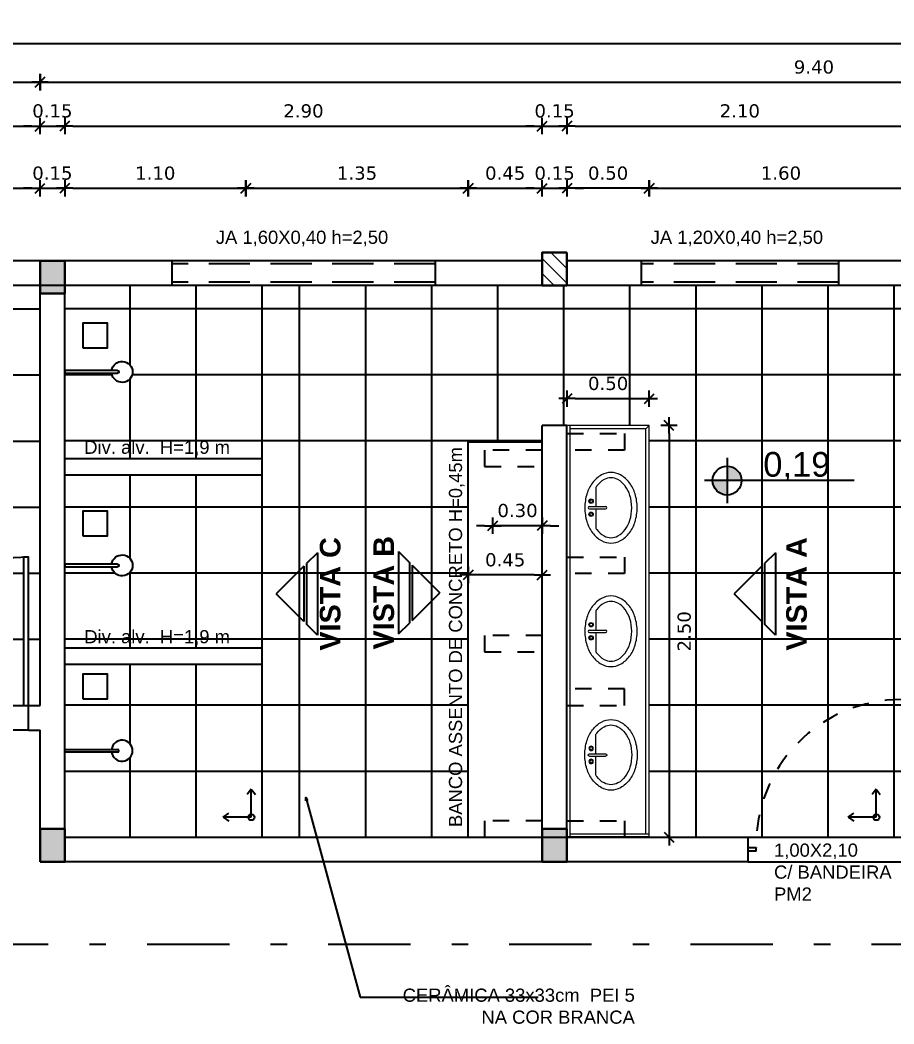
# Model space of a CAD drawing. Header units: inches. Extents: x -64 to 509, y -100 to 268.
# Drawn here: x 2.02 to 7.33, y 1.82 to 7.91 of the extents above; entities that cross this region are included whole.
import ezdxf
from ezdxf.enums import TextEntityAlignment as Align

# ---------------------------------------------------------------- set-up
doc = ezdxf.new("R2010")
doc.units = ezdxf.units.IN
doc.header["$MEASUREMENT"] = 0
doc.header["$PDMODE"] = 35
for name, pattern in [('DASHDOT', [1, 0.5, -0.25, 0, -0.25]), ('DASHDOTX2', [2, 1, -0.5, 0, -0.5]), ('HIDDEN', [0.375, 0.25, -0.125]), ('HIDDEN2', [0.1875, 0.125, -0.0625])]:
    doc.linetypes.add(name, pattern=pattern)
for name, color, linetype in [('ARQ-CTA-1_050', 1, 'Continuous'), ('ARQ_ALVENARIA', 1, 'Continuous'), ('ARQ_PISO', 7, 'Continuous'), ('ARQ_REBOCO', 4, 'Continuous'), ('BL-SAN-01', 1, 'Continuous'), ('COTA', 1, 'Continuous'), ('ESQUADRIA', 2, 'Continuous'), ('HACHURA', 1, 'Continuous'), ('INDICACAO', 2, 'Continuous'), ('Nivel', 2, 'Continuous'), ('PROJ COBERTA', 8, 'DASHDOTX2'), ('PROJEÇÃO', 8, 'HIDDEN'), ('TXAMB', 2, 'Continuous')]:
    doc.layers.add(name, color=color, linetype=linetype)
for name, color, linetype, lineweight in [('BANHEIRO', 1, 'Continuous', 20), ('FO-Hachuras dos pilares', 9, 'Continuous', 5), ('FO-Pilares', 4, 'Continuous', 30), ('HAT', 8, 'Continuous', 15)]:
    doc.layers.add(name, color=color, linetype=linetype, lineweight=lineweight)
doc.styles.add('ARIAL', font='arial.ttf')
doc.styles.add('FNDE Texto Cota 0050', font='verdana.ttf', dxfattribs={"height": 0.08})
doc.styles.add('ROMANS', font='arial.ttf')
doc.styles.add('SWISS', font='arialbd.ttf')
doc.dimstyles.new('COTA 50', dxfattribs={"dimtxt": 0.08, "dimasz": 0.02, "dimexe": 0.1, "dimexo": 0.2, "dimgap": 0.025, "dimtad": 1, "dimrnd": 0.01, "dimzin": 4, "dimdsep": 46, "dimtxsty": 'ROMANS', "dimblk": 'ARCHTICK', "dimcen": 0.2, "dimclrd": 1, "dimclrt": 1, "dimadec": 0, "dimazin": 0, "dimtfac": 1.777778, "dimtix": 1, "dimtmove": 2, "dimatfit": 3, "dimldrblk": 'ARCHTICK', "dimfxl": 0.25, "dimfxlon": 1, "dimtolj": 1, "dimtzin": 0, "dimarcsym": 0})
doc.dimstyles.new('FNDE 1-0050', dxfattribs={"dimscale": 5, "dimtxt": 0.08, "dimasz": 0.01, "dimexe": 0.15, "dimexo": 0.15, "dimgap": 0.01, "dimtad": 1, "dimzin": 1, "dimdsep": 46, "dimtxsty": 'FNDE Texto Cota 0050', "dimblk": 'tic', "dimcen": 0.015, "dimdle": 0.15, "dimse1": 1, "dimse2": 1, "dimclrd": 251, "dimclre": 251, "dimclrt": 256, "dimaunit": 1, "dimadec": 3, "dimazin": 0, "dimtfac": 1, "dimtix": 1, "dimtmove": 2, "dimatfit": 3, "dimldrblk": 'tic', "dimfxl": 0.15, "dimtvp": 1, "dimtolj": 1, "dimtzin": 0, "dimarcsym": 0})

# ---------------------------------------------------------------- blocks, each defined once
blk = doc.blocks.new('Chuveiro')
for p, q in [((-0.3926, 0.01), (0, 0.01)), ((0, 0.01), (0, -0.01)), ((0, -0.01), (-0.3926, -0.01))]:
    blk.add_line(p, q)
for centre, radius, start, end in [((-0.4259, 0), 0.078, 7.36606, 352.63394), ((-0.3926, 0), 0.01, 90, 270)]:
    blk.add_arc(centre, radius, start, end)
blk = doc.blocks.new('Ind-fac')
at = {"color": 2}
for p, q in [((-0.601, -0.897), (-0.001, -0.297)), ((0.599, -0.897), (-0.001, -0.297)), ((-0.893, -1.19), (-0.657, -0.954)), ((-0.657, -0.954), (0.656, -0.954)), ((-0.601, -0.897), (0.599, -0.897)), ((0.892, -1.19), (0.656, -0.954)), ((-0.893, -1.19), (0.892, -1.19))]:
    blk.add_line(p, q, dxfattribs=at)
at = {"color": 3, "style": 'SWISS', "flags": 4}
blk.add_attdef('N', text='', height=0.25, dxfattribs=at).set_placement((0.002, -0.635), align=Align.MIDDLE_CENTER)
blk = doc.blocks.new('tic')
at = {"color": 251}
for p, q in [((-1, 0), (1, 0)), ((0, -1), (0, 1))]:
    blk.add_line(p, q, dxfattribs=at)
blk.add_line((-0.6, -0.6), (0.6, 0.6))
blk = doc.blocks.new('*D190')
at = {"layer": 'ARQ-CTA-1_050', "color": 251, "lineweight": -2, "transparency": 16777216}
blk.add_line((0.645, 6.8897), (2.095, 6.8897), dxfattribs=at)
at = {"layer": 'DEFPOINTS', "color": 0, "transparency": 16777216}
for p in [(2.145, 6.8897), (0.595, 6.2728), (2.145, 6.2728)]:
    blk.add_point(p, dxfattribs=at)
at = {"layer": 'ARQ-CTA-1_050', "color": 251, "lineweight": -2, "transparency": 16777216, "xscale": 0.05, "yscale": 0.05, "zscale": 0.05, "rotation": 180}
blk.add_blockref('tic', (0.595, 6.8897), dxfattribs=at)
at = {"layer": 'ARQ-CTA-1_050', "color": 251, "lineweight": -2, "transparency": 16777216, "xscale": 0.05, "yscale": 0.05, "zscale": 0.05}
blk.add_blockref('tic', (2.145, 6.8897), dxfattribs=at)
at = {"layer": 'ARQ-CTA-1_050', "transparency": 16777216, "insert": (1.37, 6.9807), "char_height": 0.08, "attachment_point": 5, "style": 'FNDE Texto Cota 0050'}
blk.add_mtext('\\A1;1.55', dxfattribs=at)
blk = doc.blocks.new('*D191')
at = {"layer": 'ARQ-CTA-1_050', "color": 251, "lineweight": -2, "transparency": 16777216}
for p, q in [((2.095, 6.8897), (2.045, 6.8897)), ((2.145, 6.8897), (2.295, 6.8897)), ((2.345, 6.8897), (2.395, 6.8897))]:
    blk.add_line(p, q, dxfattribs=at)
at = {"layer": 'DEFPOINTS', "color": 0, "transparency": 16777216}
for p in [(2.295, 6.8897), (2.145, 6.2728), (2.295, 6.2728)]:
    blk.add_point(p, dxfattribs=at)
at = {"layer": 'ARQ-CTA-1_050', "color": 251, "lineweight": -2, "transparency": 16777216, "xscale": 0.05, "yscale": 0.05, "zscale": 0.05}
blk.add_blockref('tic', (2.145, 6.8897), dxfattribs=at)
at = {"layer": 'ARQ-CTA-1_050', "color": 251, "lineweight": -2, "transparency": 16777216, "xscale": 0.05, "yscale": 0.05, "zscale": 0.05, "rotation": 180}
blk.add_blockref('tic', (2.295, 6.8897), dxfattribs=at)
at = {"layer": 'ARQ-CTA-1_050', "transparency": 16777216, "insert": (2.22, 6.9814), "char_height": 0.08, "attachment_point": 5, "style": 'FNDE Texto Cota 0050'}
blk.add_mtext('\\A1;0.15', dxfattribs=at)
blk = doc.blocks.new('CUBAB2')
for p, q in [((0.0666, 0.1231), (0.0666, 0.0077)), ((0.0281, 0.0077), (0.1266, 0.0077)), ((0.0281, -0.007), (0.1266, -0.007)), ((0.0666, -0.007), (0.0666, -0.1231))]:
    blk.add_line(p, q)
for centre, radius in [((0.0383, 0.04), 0.0134), ((0.0383, 0.04), 0.00926), ((0.0383, -0.0393), 0.0134), ((0.0383, -0.0393), 0.00926)]:
    blk.add_circle(centre, radius)
for centre, radius, start, end in [((0.1846, 0.0494), 0.1718, 119.19238, 143.44753), ((0.159, 0.0951), 0.1194, 90, 119.19238), ((0.159, 0.0951), 0.1194, 60.80762, 90), ((0.1335, 0.0494), 0.1718, 36.55247, 60.80762), ((0.2248, 0.0195), 0.2219, 143.44753, 162.92883), ((0.2248, 0.0195), 0.1891, 143.44753, 146.77962), ((0.1846, 0.0494), 0.139, 119.19238, 143.44753), ((0.159, 0.0951), 0.0866, 90, 119.19238), ((0.159, 0.0951), 0.0866, 60.80762, 90), ((0.1335, 0.0494), 0.139, 36.55247, 60.80762), ((0.0932, 0.0195), 0.1891, 17.07117, 36.55247), ((0.0932, 0.0195), 0.2219, 17.07117, 36.55247), ((0.2883, 0), 0.2883, 162.92883, 180), ((0.0297, 0), 0.2555, 360, 17.07117), ((0.0297, 0), 0.2883, 360, 17.07117), ((0.2883, 0), 0.2883, 180, 197.07117), ((0.0281, 0.0003), 0.00737, 90, 270), ((0.1266, 0.0003), 0.00737, 270, 90), ((0.0297, 0), 0.2883, 342.92883, 360), ((0.0297, 0), 0.2555, 342.92883, 0), ((0.2248, -0.0195), 0.2219, 197.07117, 216.55247), ((0.0932, -0.0195), 0.1891, 323.44753, 342.92883), ((0.0932, -0.0195), 0.2219, 323.44753, 342.92883), ((0.1846, -0.0494), 0.1718, 216.55247, 240.80762), ((0.2248, -0.0195), 0.1891, 213.22038, 216.55247), ((0.1846, -0.0494), 0.139, 216.55247, 240.80762), ((0.159, -0.0951), 0.0866, 240.80762, 270), ((0.159, -0.0951), 0.0866, 270, 299.19238), ((0.1335, -0.0494), 0.139, 299.19238, 323.44753), ((0.1335, -0.0494), 0.1718, 299.19238, 323.44753), ((0.159, -0.0951), 0.1194, 240.80762, 270), ((0.159, -0.0951), 0.1194, 270, 299.19238)]:
    blk.add_arc(centre, radius, start, end)
blk = doc.blocks.new('COTA')
at = {"layer": 'HAT'}
h = blk.add_hatch(color=256, dxfattribs=at)
h.paths.add_polyline_path([(0.2256, 0, 0.414214), (0.1378, 0.0878), (0.1378, 0)])
h.paths.add_polyline_path([(0.1378, 0), (0.05, 0, 0.414214), (0.1378, -0.0878)])
at = {"layer": 'Nivel'}
for p, q in [((0.1378, 0.1378), (0.1378, -0.1378)), ((0.9105, 0), (0, 0))]:
    blk.add_line(p, q, dxfattribs=at)
blk.add_circle((0.1378, 0), 0.0878, dxfattribs=at)
blk = doc.blocks.new('*D408')
at = {"layer": 'ARQ-CTA-1_050', "color": 251, "lineweight": -2, "transparency": 16777216}
blk.add_line((2.345, 6.8897), (3.345, 6.8897), dxfattribs=at)
at = {"layer": 'DEFPOINTS', "color": 0, "transparency": 16777216}
for p in [(3.395, 6.8897), (2.295, 6.2728), (3.395, 6.1228)]:
    blk.add_point(p, dxfattribs=at)
at = {"layer": 'ARQ-CTA-1_050', "color": 251, "lineweight": -2, "transparency": 16777216, "xscale": 0.05, "yscale": 0.05, "zscale": 0.05, "rotation": 180}
blk.add_blockref('tic', (2.295, 6.8897), dxfattribs=at)
at = {"layer": 'ARQ-CTA-1_050', "color": 251, "lineweight": -2, "transparency": 16777216, "xscale": 0.05, "yscale": 0.05, "zscale": 0.05}
blk.add_blockref('tic', (3.395, 6.8897), dxfattribs=at)
at = {"layer": 'ARQ-CTA-1_050', "transparency": 16777216, "insert": (2.845, 6.9814), "char_height": 0.08, "attachment_point": 5, "style": 'FNDE Texto Cota 0050'}
blk.add_mtext('\\A1;1.10', dxfattribs=at)
blk = doc.blocks.new('*D409')
at = {"layer": 'ARQ-CTA-1_050', "color": 251, "lineweight": -2, "transparency": 16777216}
blk.add_line((3.445, 6.8897), (4.695, 6.8897), dxfattribs=at)
at = {"layer": 'DEFPOINTS', "color": 0, "transparency": 16777216}
for p in [(4.745, 6.8897), (3.395, 6.1228), (4.745, 5.1728)]:
    blk.add_point(p, dxfattribs=at)
at = {"layer": 'ARQ-CTA-1_050', "color": 251, "lineweight": -2, "transparency": 16777216, "xscale": 0.05, "yscale": 0.05, "zscale": 0.05, "rotation": 180}
blk.add_blockref('tic', (3.395, 6.8897), dxfattribs=at)
at = {"layer": 'ARQ-CTA-1_050', "color": 251, "lineweight": -2, "transparency": 16777216, "xscale": 0.05, "yscale": 0.05, "zscale": 0.05}
blk.add_blockref('tic', (4.745, 6.8897), dxfattribs=at)
at = {"layer": 'ARQ-CTA-1_050', "transparency": 16777216, "insert": (4.07, 6.9814), "char_height": 0.08, "attachment_point": 5, "style": 'FNDE Texto Cota 0050'}
blk.add_mtext('\\A1;1.35', dxfattribs=at)
blk = doc.blocks.new('*D410')
at = {"layer": 'ARQ-CTA-1_050', "color": 251, "lineweight": -2, "transparency": 16777216}
for p, q in [((5.145, 6.8897), (5.095, 6.8897)), ((5.195, 6.8897), (5.345, 6.8897)), ((5.395, 6.8897), (5.445, 6.8897))]:
    blk.add_line(p, q, dxfattribs=at)
at = {"layer": 'DEFPOINTS', "color": 0, "transparency": 16777216}
for p in [(5.345, 6.8897), (5.195, 5.2728), (5.345, 5.2728)]:
    blk.add_point(p, dxfattribs=at)
at = {"layer": 'ARQ-CTA-1_050', "color": 251, "lineweight": -2, "transparency": 16777216, "xscale": 0.05, "yscale": 0.05, "zscale": 0.05}
blk.add_blockref('tic', (5.195, 6.8897), dxfattribs=at)
at = {"layer": 'ARQ-CTA-1_050', "color": 251, "lineweight": -2, "transparency": 16777216, "xscale": 0.05, "yscale": 0.05, "zscale": 0.05, "rotation": 180}
blk.add_blockref('tic', (5.345, 6.8897), dxfattribs=at)
at = {"layer": 'ARQ-CTA-1_050', "transparency": 16777216, "insert": (5.27, 6.9814), "char_height": 0.08, "attachment_point": 5, "style": 'FNDE Texto Cota 0050'}
blk.add_mtext('\\A1;0.15', dxfattribs=at)
blk = doc.blocks.new('*D411')
at = {"layer": 'ARQ-CTA-1_050', "color": 251, "lineweight": -2, "transparency": 16777216}
blk.add_line((5.8948, 6.8897), (7.395, 6.8897), dxfattribs=at)
at = {"layer": 'DEFPOINTS', "color": 0, "transparency": 16777216}
for p in [(7.445, 6.8897), (5.8448, 5.2728), (7.445, 5.0728)]:
    blk.add_point(p, dxfattribs=at)
at = {"layer": 'ARQ-CTA-1_050', "color": 251, "lineweight": -2, "transparency": 16777216, "xscale": 0.05, "yscale": 0.05, "zscale": 0.05, "rotation": 180}
blk.add_blockref('tic', (5.8448, 6.8897), dxfattribs=at)
at = {"layer": 'ARQ-CTA-1_050', "color": 251, "lineweight": -2, "transparency": 16777216, "xscale": 0.05, "yscale": 0.05, "zscale": 0.05}
blk.add_blockref('tic', (7.445, 6.8897), dxfattribs=at)
at = {"layer": 'ARQ-CTA-1_050', "transparency": 16777216, "insert": (6.6449, 6.9814), "char_height": 0.08, "attachment_point": 5, "style": 'FNDE Texto Cota 0050'}
blk.add_mtext('\\A1;1.60', dxfattribs=at)
blk = doc.blocks.new('*D419')
at = {"layer": 'ARQ-CTA-1_050', "color": 251, "lineweight": -2, "transparency": 16777216}
blk.add_line((5.7948, 6.8897), (5.395, 6.8897), dxfattribs=at)
at = {"layer": 'DEFPOINTS', "color": 0, "transparency": 16777216}
for p in [(5.345, 6.8897), (5.345, 5.2728), (5.8448, 5.2728)]:
    blk.add_point(p, dxfattribs=at)
at = {"layer": 'ARQ-CTA-1_050', "color": 251, "lineweight": -2, "transparency": 16777216, "xscale": 0.05, "yscale": 0.05, "zscale": 0.05, "rotation": 180}
blk.add_blockref('tic', (5.345, 6.8897), dxfattribs=at)
at = {"layer": 'ARQ-CTA-1_050', "color": 251, "lineweight": -2, "transparency": 16777216, "xscale": 0.05, "yscale": 0.05, "zscale": 0.05}
blk.add_blockref('tic', (5.8448, 6.8897), dxfattribs=at)
at = {"layer": 'ARQ-CTA-1_050', "transparency": 16777216, "insert": (5.5949, 6.9814), "char_height": 0.08, "attachment_point": 5, "style": 'FNDE Texto Cota 0050'}
blk.add_mtext('\\A1;0.50', dxfattribs=at)
blk = doc.blocks.new('*D420')
at = {"layer": 'ARQ-CTA-1_050', "color": 251, "lineweight": -2, "transparency": 16777216}
blk.add_line((4.795, 6.8897), (5.145, 6.8897), dxfattribs=at)
at = {"layer": 'DEFPOINTS', "color": 0, "transparency": 16777216}
for p in [(5.195, 6.8897), (4.745, 5.1728), (5.195, 5.1728)]:
    blk.add_point(p, dxfattribs=at)
at = {"layer": 'ARQ-CTA-1_050', "color": 251, "lineweight": -2, "transparency": 16777216, "xscale": 0.05, "yscale": 0.05, "zscale": 0.05, "rotation": 180}
blk.add_blockref('tic', (4.745, 6.8897), dxfattribs=at)
at = {"layer": 'ARQ-CTA-1_050', "color": 251, "lineweight": -2, "transparency": 16777216, "xscale": 0.05, "yscale": 0.05, "zscale": 0.05}
blk.add_blockref('tic', (5.195, 6.8897), dxfattribs=at)
at = {"layer": 'ARQ-CTA-1_050', "transparency": 16777216, "insert": (4.97, 6.9814), "char_height": 0.08, "attachment_point": 5, "style": 'FNDE Texto Cota 0050'}
blk.add_mtext('\\A1;0.45', dxfattribs=at)
blk = doc.blocks.new('*D421')
at = {"layer": 'ARQ-CTA-1_050', "color": 251, "lineweight": -2, "transparency": 16777216}
blk.add_line((0.645, 7.2675), (2.095, 7.2675), dxfattribs=at)
at = {"layer": 'DEFPOINTS', "color": 0, "transparency": 16777216}
for p in [(2.145, 7.2675), (0.595, 6.4504), (2.145, 6.3004)]:
    blk.add_point(p, dxfattribs=at)
at = {"layer": 'ARQ-CTA-1_050', "color": 251, "lineweight": -2, "transparency": 16777216, "xscale": 0.05, "yscale": 0.05, "zscale": 0.05, "rotation": 180}
blk.add_blockref('tic', (0.595, 7.2675), dxfattribs=at)
at = {"layer": 'ARQ-CTA-1_050', "color": 251, "lineweight": -2, "transparency": 16777216, "xscale": 0.05, "yscale": 0.05, "zscale": 0.05}
blk.add_blockref('tic', (2.145, 7.2675), dxfattribs=at)
at = {"layer": 'ARQ-CTA-1_050', "transparency": 16777216, "insert": (1.37, 7.3584), "char_height": 0.08, "attachment_point": 5, "style": 'FNDE Texto Cota 0050'}
blk.add_mtext('\\A1;1.55', dxfattribs=at)
blk = doc.blocks.new('*D422')
at = {"layer": 'ARQ-CTA-1_050', "color": 251, "lineweight": -2, "transparency": 16777216}
for p, q in [((2.095, 7.2675), (2.045, 7.2675)), ((2.145, 7.2675), (2.295, 7.2675)), ((2.345, 7.2675), (2.395, 7.2675))]:
    blk.add_line(p, q, dxfattribs=at)
at = {"layer": 'DEFPOINTS', "color": 0, "transparency": 16777216}
for p in [(2.295, 7.2675), (2.295, 6.3004), (2.145, 6.2504)]:
    blk.add_point(p, dxfattribs=at)
at = {"layer": 'ARQ-CTA-1_050', "color": 251, "lineweight": -2, "transparency": 16777216, "xscale": 0.05, "yscale": 0.05, "zscale": 0.05}
blk.add_blockref('tic', (2.145, 7.2675), dxfattribs=at)
at = {"layer": 'ARQ-CTA-1_050', "color": 251, "lineweight": -2, "transparency": 16777216, "xscale": 0.05, "yscale": 0.05, "zscale": 0.05, "rotation": 180}
blk.add_blockref('tic', (2.295, 7.2675), dxfattribs=at)
at = {"layer": 'ARQ-CTA-1_050', "transparency": 16777216, "insert": (2.22, 7.3591), "char_height": 0.08, "attachment_point": 5, "style": 'FNDE Texto Cota 0050'}
blk.add_mtext('\\A1;0.15', dxfattribs=at)
blk = doc.blocks.new('*D423')
at = {"layer": 'ARQ_REBOCO', "color": 251, "lineweight": -2, "ltscale": 10, "transparency": 16777216}
blk.add_line((2.345, 7.2675), (5.145, 7.2675), dxfattribs=at)
at = {"layer": 'DEFPOINTS', "color": 0, "ltscale": 10, "transparency": 16777216}
for p in [(5.195, 7.2675), (2.295, 6.3504), (5.195, 5.4504)]:
    blk.add_point(p, dxfattribs=at)
at = {"layer": 'ARQ_REBOCO', "color": 251, "lineweight": -2, "ltscale": 10, "transparency": 16777216, "xscale": 0.05, "yscale": 0.05, "zscale": 0.05, "rotation": 180}
blk.add_blockref('tic', (2.295, 7.2675), dxfattribs=at)
at = {"layer": 'ARQ_REBOCO', "color": 251, "lineweight": -2, "ltscale": 10, "transparency": 16777216, "xscale": 0.05, "yscale": 0.05, "zscale": 0.05}
blk.add_blockref('tic', (5.195, 7.2675), dxfattribs=at)
at = {"layer": 'ARQ_REBOCO', "ltscale": 10, "transparency": 16777216, "insert": (3.745, 7.3591), "char_height": 0.08, "attachment_point": 5, "style": 'FNDE Texto Cota 0050'}
blk.add_mtext('\\A1;2.90', dxfattribs=at)
blk = doc.blocks.new('*D424')
at = {"layer": 'ARQ_REBOCO', "color": 251, "lineweight": -2, "ltscale": 10, "transparency": 16777216}
for p, q in [((5.145, 7.2675), (5.095, 7.2675)), ((5.195, 7.2675), (5.3448, 7.2675)), ((5.3948, 7.2675), (5.4448, 7.2675))]:
    blk.add_line(p, q, dxfattribs=at)
at = {"layer": 'DEFPOINTS', "color": 0, "ltscale": 10, "transparency": 16777216}
for p in [(5.3448, 7.2675), (5.195, 5.4504), (5.3448, 5.4504)]:
    blk.add_point(p, dxfattribs=at)
at = {"layer": 'ARQ_REBOCO', "color": 251, "lineweight": -2, "ltscale": 10, "transparency": 16777216, "xscale": 0.05, "yscale": 0.05, "zscale": 0.05}
blk.add_blockref('tic', (5.195, 7.2675), dxfattribs=at)
at = {"layer": 'ARQ_REBOCO', "color": 251, "lineweight": -2, "ltscale": 10, "transparency": 16777216, "xscale": 0.05, "yscale": 0.05, "zscale": 0.05, "rotation": 180}
blk.add_blockref('tic', (5.3448, 7.2675), dxfattribs=at)
at = {"layer": 'ARQ_REBOCO', "ltscale": 10, "transparency": 16777216, "insert": (5.2699, 7.3591), "char_height": 0.08, "attachment_point": 5, "style": 'FNDE Texto Cota 0050'}
blk.add_mtext('\\A1;0.15', dxfattribs=at)
blk = doc.blocks.new('*D425')
at = {"layer": 'ARQ_REBOCO', "color": 251, "lineweight": -2, "ltscale": 10, "transparency": 16777216}
blk.add_line((5.3948, 7.2675), (7.395, 7.2675), dxfattribs=at)
at = {"layer": 'DEFPOINTS', "color": 0, "ltscale": 10, "transparency": 16777216}
for p in [(7.445, 7.2675), (5.3448, 5.4504), (7.445, 5.2504)]:
    blk.add_point(p, dxfattribs=at)
at = {"layer": 'ARQ_REBOCO', "color": 251, "lineweight": -2, "ltscale": 10, "transparency": 16777216, "xscale": 0.05, "yscale": 0.05, "zscale": 0.05, "rotation": 180}
blk.add_blockref('tic', (5.3448, 7.2675), dxfattribs=at)
at = {"layer": 'ARQ_REBOCO', "color": 251, "lineweight": -2, "ltscale": 10, "transparency": 16777216, "xscale": 0.05, "yscale": 0.05, "zscale": 0.05}
blk.add_blockref('tic', (7.445, 7.2675), dxfattribs=at)
at = {"layer": 'ARQ_REBOCO', "ltscale": 10, "transparency": 16777216, "insert": (6.3949, 7.3591), "char_height": 0.08, "attachment_point": 5, "style": 'FNDE Texto Cota 0050'}
blk.add_mtext('\\A1;2.10', dxfattribs=at)
blk = doc.blocks.new('*D430')
at = {"layer": 'ARQ-CTA-1_050', "color": 251, "lineweight": -2, "transparency": 16777216}
blk.add_line((0.645, 7.5339), (2.095, 7.5339), dxfattribs=at)
at = {"layer": 'DEFPOINTS', "color": 0, "transparency": 16777216}
for p in [(2.145, 7.5339), (2.145, 6.3874), (0.595, 6.3374)]:
    blk.add_point(p, dxfattribs=at)
at = {"layer": 'ARQ-CTA-1_050', "color": 251, "lineweight": -2, "transparency": 16777216, "xscale": 0.05, "yscale": 0.05, "zscale": 0.05, "rotation": 180}
blk.add_blockref('tic', (0.595, 7.5339), dxfattribs=at)
at = {"layer": 'ARQ-CTA-1_050', "color": 251, "lineweight": -2, "transparency": 16777216, "xscale": 0.05, "yscale": 0.05, "zscale": 0.05}
blk.add_blockref('tic', (2.145, 7.5339), dxfattribs=at)
at = {"layer": 'ARQ-CTA-1_050', "transparency": 16777216, "insert": (1.37, 7.6249), "char_height": 0.08, "attachment_point": 5, "style": 'FNDE Texto Cota 0050'}
blk.add_mtext('\\A1;1.55', dxfattribs=at)
blk = doc.blocks.new('*D431')
at = {"layer": 'ARQ-CTA-1_050', "color": 251, "lineweight": -2, "transparency": 16777216}
blk.add_line((2.195, 7.5339), (11.495, 7.5339), dxfattribs=at)
at = {"layer": 'DEFPOINTS', "color": 0, "transparency": 16777216}
for p in [(11.545, 7.5339), (2.145, 6.3874), (11.545, 6.2874)]:
    blk.add_point(p, dxfattribs=at)
at = {"layer": 'ARQ-CTA-1_050', "color": 251, "lineweight": -2, "transparency": 16777216, "xscale": 0.05, "yscale": 0.05, "zscale": 0.05, "rotation": 180}
blk.add_blockref('tic', (2.145, 7.5339), dxfattribs=at)
at = {"layer": 'ARQ-CTA-1_050', "color": 251, "lineweight": -2, "transparency": 16777216, "xscale": 0.05, "yscale": 0.05, "zscale": 0.05}
blk.add_blockref('tic', (11.545, 7.5339), dxfattribs=at)
at = {"layer": 'ARQ-CTA-1_050', "transparency": 16777216, "insert": (6.845, 7.6255), "char_height": 0.08, "attachment_point": 5, "style": 'FNDE Texto Cota 0050'}
blk.add_mtext('\\A1;9.40', dxfattribs=at)
blk = doc.blocks.new('*D432')
at = {"layer": 'ARQ-CTA-1_050', "color": 251, "lineweight": -2, "transparency": 16777216}
blk.add_line((11.495, 7.7669), (-8.755, 7.7669), dxfattribs=at)
at = {"layer": 'DEFPOINTS', "color": 0, "transparency": 16777216}
for p in [(-8.805, 7.7669), (-8.805, 6.2504), (11.545, 6.2504)]:
    blk.add_point(p, dxfattribs=at)
at = {"layer": 'ARQ-CTA-1_050', "color": 251, "lineweight": -2, "transparency": 16777216, "xscale": 0.05, "yscale": 0.05, "zscale": 0.05, "rotation": 180}
blk.add_blockref('tic', (-8.805, 7.7669), dxfattribs=at)
at = {"layer": 'ARQ-CTA-1_050', "color": 251, "lineweight": -2, "transparency": 16777216, "xscale": 0.05, "yscale": 0.05, "zscale": 0.05}
blk.add_blockref('tic', (11.545, 7.7669), dxfattribs=at)
at = {"layer": 'ARQ-CTA-1_050', "transparency": 16777216, "insert": (1.37, 7.8585), "char_height": 0.08, "attachment_point": 5, "style": 'FNDE Texto Cota 0050'}
blk.add_mtext('\\A1;20.35', dxfattribs=at)
blk = doc.blocks.new('_ArchTick')
at = {"color": 0, "linetype": 'ByBlock', "const_width": 0.15}
blk.add_lwpolyline([(-0.5, -0.5), (0.5, 0.5)], dxfattribs=at)
blk = doc.blocks.new('*D730')
at = {"layer": 'ARQ-CTA-1_050', "color": 251, "lineweight": -2, "transparency": 16777216}
blk.add_line((5.9649, 5.4004), (5.9649, 3.0004), dxfattribs=at)
at = {"layer": 'DEFPOINTS', "color": 0, "transparency": 16777216}
for p in [(5.8627, 5.4504), (5.8627, 2.9504), (5.9649, 2.9504)]:
    blk.add_point(p, dxfattribs=at)
at = {"layer": 'ARQ-CTA-1_050', "color": 251, "lineweight": -2, "transparency": 16777216, "xscale": 0.05, "yscale": 0.05, "zscale": 0.05}
for p, rotation in [((5.9649, 5.4504), 90), ((5.9649, 2.9504), 270)]:
    blk.add_blockref('tic', p, dxfattribs=dict(at, rotation=rotation))
at = {"layer": 'ARQ-CTA-1_050', "transparency": 16777216, "insert": (6.0575, 4.2004), "char_height": 0.08, "attachment_point": 5, "rotation": 90, "style": 'FNDE Texto Cota 0050'}
blk.add_mtext('\\A1;2.50', dxfattribs=at)
blk = doc.blocks.new('*D735')
at = {"layer": 'ARQ-CTA-1_050', "color": 251, "lineweight": -2, "transparency": 16777216}
for p, q in [((4.845, 4.8416), (4.795, 4.8416)), ((5.195, 4.8416), (4.895, 4.8416)), ((5.245, 4.8416), (5.295, 4.8416))]:
    blk.add_line(p, q, dxfattribs=at)
at = {"layer": 'DEFPOINTS', "color": 0, "transparency": 16777216}
for p in [(4.895, 5.2004), (5.195, 5.2004), (4.895, 4.8416)]:
    blk.add_point(p, dxfattribs=at)
at = {"layer": 'ARQ-CTA-1_050', "color": 251, "lineweight": -2, "transparency": 16777216, "xscale": 0.05, "yscale": 0.05, "zscale": 0.05}
blk.add_blockref('tic', (4.895, 4.8416), dxfattribs=at)
at = {"layer": 'ARQ-CTA-1_050', "color": 251, "lineweight": -2, "transparency": 16777216, "xscale": 0.05, "yscale": 0.05, "zscale": 0.05, "rotation": 180}
blk.add_blockref('tic', (5.195, 4.8416), dxfattribs=at)
at = {"layer": 'ARQ-CTA-1_050', "transparency": 16777216, "insert": (5.045, 4.9332), "char_height": 0.08, "attachment_point": 5, "style": 'FNDE Texto Cota 0050'}
blk.add_mtext('\\A1;0.30', dxfattribs=at)
blk = doc.blocks.new('*D734')
at = {"layer": 'ARQ-CTA-1_050', "color": 251, "lineweight": -2, "transparency": 16777216}
blk.add_line((5.145, 4.5423), (4.795, 4.5423), dxfattribs=at)
at = {"layer": 'DEFPOINTS', "color": 0, "transparency": 16777216}
for p in [(4.745, 4.9011), (5.195, 4.9011), (4.745, 4.5423)]:
    blk.add_point(p, dxfattribs=at)
at = {"layer": 'ARQ-CTA-1_050', "color": 251, "lineweight": -2, "transparency": 16777216, "xscale": 0.05, "yscale": 0.05, "zscale": 0.05, "rotation": 180}
blk.add_blockref('tic', (4.745, 4.5423), dxfattribs=at)
at = {"layer": 'ARQ-CTA-1_050', "color": 251, "lineweight": -2, "transparency": 16777216, "xscale": 0.05, "yscale": 0.05, "zscale": 0.05}
blk.add_blockref('tic', (5.195, 4.5423), dxfattribs=at)
at = {"layer": 'ARQ-CTA-1_050', "transparency": 16777216, "insert": (4.97, 4.634), "char_height": 0.08, "attachment_point": 5, "style": 'FNDE Texto Cota 0050'}
blk.add_mtext('\\A1;0.45', dxfattribs=at)
blk = doc.blocks.new('*D743')
at = {"layer": 'ARQ-CTA-1_050', "color": 251, "lineweight": -2, "transparency": 16777216}
blk.add_line((5.395, 5.613), (5.795, 5.613), dxfattribs=at)
at = {"layer": 'DEFPOINTS', "color": 0, "transparency": 16777216}
for p in [(5.845, 5.613), (5.345, 5.4504), (5.845, 5.4504)]:
    blk.add_point(p, dxfattribs=at)
at = {"layer": 'ARQ-CTA-1_050', "color": 251, "lineweight": -2, "transparency": 16777216, "xscale": 0.05, "yscale": 0.05, "zscale": 0.05, "rotation": 180}
blk.add_blockref('tic', (5.345, 5.613), dxfattribs=at)
at = {"layer": 'ARQ-CTA-1_050', "color": 251, "lineweight": -2, "transparency": 16777216, "xscale": 0.05, "yscale": 0.05, "zscale": 0.05}
blk.add_blockref('tic', (5.845, 5.613), dxfattribs=at)
at = {"layer": 'ARQ-CTA-1_050', "transparency": 16777216, "insert": (5.595, 5.7046), "char_height": 0.08, "attachment_point": 5, "style": 'FNDE Texto Cota 0050'}
blk.add_mtext('\\A1;0.50', dxfattribs=at)

msp = doc.modelspace()

# ---------------------------------------------------------------- hatches: boundary and pattern name
at = {"layer": 'ARQ_PISO'}
h = msp.add_hatch(dxfattribs=at)
h.set_pattern_fill('ANSI37', color=252, scale=3.21, angle=45)
h.set_pattern_definition([(90, (2.145, 3.75037), (-0.40125, 6e-17), []), (180, (2.145, 3.75037), (-6e-17, -0.40125), [])])
h.paths.add_polyline_path([(2.145, 6.3004), (0.595, 6.3004), (0.595, 6.2504), (0.595, 3.7504), (1.175, 3.7504, -0.404482), (2.045, 4.6499), (2.045, 4.6504), (2.075, 4.6504), (2.075, 3.7504), (2.145, 3.7504)])
h.paths.add_polyline_path([(2.045, 4.6499, 0.404482), (1.175, 3.7504), (2.045, 3.7504)], flags=17)
h = msp.add_hatch(dxfattribs=at)
h.set_pattern_fill('ANSI37', color=252, scale=3.21, angle=45)
h.set_pattern_definition([(90, (3.495, 2.95037), (-0.40125, 6e-17), []), (180, (3.495, 2.95037), (-6e-17, -0.40125), [])])
h.paths.add_polyline_path([(3.495, 6.3004), (2.295, 6.3004), (2.295, 6.2504), (2.295, 5.7835), (2.58, 5.7835, -15.535266), (2.58, 5.7672), (2.295, 5.7672), (2.295, 5.2504), (3.495, 5.2504)])
h.paths.add_polyline_path([(2.555, 5.9204), (2.405, 5.9204), (2.405, 6.0704), (2.555, 6.0704)], flags=16)
h.paths.add_polyline_path([(3.495, 5.1504), (2.295, 5.1504), (2.295, 4.6085), (2.58, 4.6085, -15.535266), (2.58, 4.5922), (2.295, 4.5922), (2.295, 4.1004), (3.495, 4.1004)])
h.paths.add_polyline_path([(2.555, 4.7804), (2.405, 4.7804), (2.405, 4.9304), (2.555, 4.9304)], flags=16)
h.paths.add_polyline_path([(3.495, 4.0004), (2.295, 4.0004), (2.295, 3.4835), (2.58, 3.4835, -15.535266), (2.58, 3.4672), (2.295, 3.4672), (2.295, 2.9504), (3.495, 2.9504)])
h.paths.add_polyline_path([(2.555, 3.7904), (2.405, 3.7904), (2.405, 3.9404), (2.555, 3.9404)], flags=16)
h = msp.add_hatch(dxfattribs=at)
h.set_pattern_fill('ANSI37', color=252, scale=3.21, angle=45)
h.set_pattern_definition([(90, (-4.705, 2.95037), (-0.40125, 6e-17), []), (180, (-4.705, 2.95037), (-6e-17, -0.40125), [])])
edge = h.paths.add_edge_path()
edge.add_line((5.845, 5.4504), (5.195, 5.4504))
edge.add_line((5.195, 5.4504), (5.195, 5.3504))
edge.add_line((5.195, 5.3504), (4.745, 5.3504))
edge.add_line((4.745, 5.3504), (4.745, 2.9504))
edge.add_line((4.745, 2.9504), (3.495, 2.9504))
edge.add_line((3.495, 2.9504), (3.495, 6.3004))
edge.add_line((3.495, 6.3004), (11.395, 6.3004))
edge.add_line((11.395, 6.3004), (11.395, 4.8004))
edge.add_line((11.395, 4.8004), (10.7586, 5.4368))
edge.add_line((10.7586, 5.4368), (10.7445, 5.4226))
edge.add_line((10.7445, 5.4226), (10.7446, 5.4225))
edge.add_arc((11.395, 4.8004), 0.9, 136.27334, 180)
edge.add_line((10.495, 4.8004), (9.295, 4.8004))
edge.add_line((9.295, 4.8004), (9.295, 4.4504))
edge.add_line((9.295, 4.4504), (9.095, 4.4504))
edge.add_line((9.095, 4.4504), (9.095, 4.3504))
edge.add_arc((8.6633, 4.3538), 0.4317, -50.95945, -0.45014, ccw=False)
edge.add_line((8.9352, 4.0184), (8.495, 4.4587))
edge.add_line((8.495, 4.4587), (8.495, 4.4504))
edge.add_line((8.495, 4.4504), (8.375, 4.4504))
edge.add_line((8.375, 4.4504), (8.3809, 4.4445))
edge.add_line((8.3809, 4.4445), (7.9548, 4.0184))
edge.add_arc((8.2267, 4.3538), 0.4317, -180.45014, -129.04055, ccw=False)
edge.add_line((7.795, 4.3572), (7.795, 4.4504))
edge.add_line((7.795, 4.4504), (7.595, 4.4504))
edge.add_line((7.595, 4.4504), (7.595, 5.2504))
edge.add_line((7.595, 5.2504), (7.445, 5.2504))
edge.add_line((7.445, 5.2504), (7.445, 2.9504))
edge.add_line((7.445, 2.9504), (7.395, 2.9504))
edge.add_line((7.395, 2.9504), (7.395, 3.786))
edge.add_line((7.395, 3.786), (7.355, 3.786))
edge.add_line((7.355, 3.786), (7.355, 3.7858))
edge.add_arc((7.375, 2.9058), 0.8802, 91.30196, 177.09791)
edge.add_line((6.4959, 2.9504), (5.845, 2.9504))
edge.add_line((5.845, 2.9504), (5.845, 5.4504))
h = msp.add_hatch(dxfattribs=at)
h.set_pattern_fill('ANSI37', color=252, scale=3.21, angle=45)
h.set_pattern_definition([(90, (-4.705, 2.95037), (-0.40125, 6e-17), []), (180, (-4.705, 2.95037), (-6e-17, -0.40125), [])])
edge = h.paths.add_edge_path()
edge.add_line((6.4959, 2.9504), (7.375, 2.9504))
edge.add_line((7.375, 2.9504), (7.375, 3.786))
edge.add_arc((7.375, 2.9058), 0.8802, 90, 177.09791)
at = {"layer": 'FO-Hachuras dos pilares', "linetype": 'Continuous'}
h = msp.add_hatch(dxfattribs=at)
h.set_pattern_fill('ANSI31', color=256, scale=0.02, angle=-90, style=0)
h.set_pattern_definition([(315, (-30.579987, 16.105366), (0.04490128, 0.04490128), [])])
h.paths.add_polyline_path([(5.345, 6.5004), (5.27, 6.5004), (5.195, 6.5004), (5.195, 6.4004), (5.195, 6.3004), (5.27, 6.3004), (5.345, 6.3004), (5.345, 6.4004), (5.345, 6.5004)])
for points in [[(2.145, 6.2504), (2.22, 6.2504), (2.295, 6.2504), (2.295, 6.3504), (2.295, 6.4504), (2.22, 6.4504), (2.145, 6.4504), (2.145, 6.3504), (2.145, 6.2504)], [(2.145, 2.8004), (2.22, 2.8004), (2.295, 2.8004), (2.295, 2.9004), (2.295, 3.0004), (2.22, 3.0004), (2.145, 3.0004), (2.145, 2.9004), (2.145, 2.8004)], [(5.195, 2.8004), (5.27, 2.8004), (5.345, 2.8004), (5.345, 2.9004), (5.345, 3.0004), (5.27, 3.0004), (5.195, 3.0004), (5.195, 2.9004), (5.195, 2.8004)]]:
    msp.add_hatch(color=256, dxfattribs=at).paths.add_polyline_path(points)

# ---------------------------------------------------------------- linework, layer by layer
at = {"layer": 'ARQ-CTA-1_050', "color": 3}
for points in [[(3.4281, 3.2424), (3.4035, 3.2087)], [(3.4281, 3.0717), (3.4281, 3.2424)], [(3.4281, 3.0717), (3.4281, 3.2424)], [(3.4281, 3.2424), (3.4527, 3.2087)], [(7.2236, 3.2424), (7.199, 3.2087)], [(7.2236, 3.0717), (7.2236, 3.2424)], [(7.2236, 3.0717), (7.2236, 3.2424)], [(7.2236, 3.2424), (7.2482, 3.2087)], [(3.2574, 3.0717), (3.2911, 3.0963)], [(3.4281, 3.0717), (3.2574, 3.0717)], [(3.2574, 3.0717), (3.2911, 3.0471)], [(7.0529, 3.0717), (7.0866, 3.0963)], [(7.2236, 3.0717), (7.0529, 3.0717)], [(7.0529, 3.0717), (7.0866, 3.0471)]]:
    msp.add_lwpolyline(points, dxfattribs=at)
for centre in [(3.4281, 3.0717), (7.2236, 3.0717)]:
    msp.add_circle(centre, 0.0186, dxfattribs=at)
at = {"layer": 'ARQ_ALVENARIA'}
for p, q in [((4.745, 2.9504), (4.745, 5.3504)), ((4.745, 5.3504), (5.195, 5.3504))]:
    msp.add_line(p, q, dxfattribs=at)
at = {"layer": 'ARQ_PISO', "color": 1}
for p, q in [((3.495, 2.9504), (3.495, 6.3004)), ((1.175, 3.7504), (2.075, 3.7504)), ((2.075, 3.6004), (1.175, 3.6004)), ((6.445, 2.9504), (7.375, 2.9504)), ((6.445, 2.8004), (7.445, 2.8004))]:
    msp.add_line(p, q, dxfattribs=at)
for points in [[(2.405, 5.9204), (2.555, 5.9204), (2.555, 6.0704), (2.405, 6.0704)], [(2.405, 4.7804), (2.555, 4.7804), (2.555, 4.9304), (2.405, 4.9304)], [(2.405, 3.7904), (2.555, 3.7904), (2.555, 3.9404), (2.405, 3.9404)]]:
    msp.add_lwpolyline(points, close=True, dxfattribs=at)
at = {"layer": 'ARQ_REBOCO', "ltscale": 10}
for p, q in [((5.195, 6.4504), (-2.455, 6.4504)), ((11.57, 6.4504), (5.345, 6.4504)), ((11.395, 6.3004), (-8.655, 6.3004)), ((2.145, 3.7504), (2.145, 6.3004)), ((2.295, 2.9504), (2.295, 6.3004)), ((5.345, 5.4504), (5.195, 5.4504)), ((5.195, 2.9504), (5.195, 5.4504)), ((5.345, 2.9504), (5.345, 5.4504)), ((2.075, 3.7504), (2.145, 3.7504)), ((2.075, 3.6004), (2.075, 3.7504)), ((2.075, 3.6004), (2.145, 3.6004)), ((2.145, 2.8004), (2.145, 3.6004)), ((2.295, 2.9504), (5.345, 2.9504)), ((5.345, 2.9504), (6.445, 2.9504)), ((6.445, 2.8004), (6.445, 2.9504)), ((6.445, 2.8004), (2.145, 2.8004))]:
    msp.add_line(p, q, dxfattribs=at)
at = {"layer": 'ARQ_REBOCO', "color": 3, "ltscale": 10}
for p, q in [((2.295, 5.2504), (3.495, 5.2504)), ((3.495, 5.1504), (3.495, 5.2504)), ((2.295, 5.1504), (3.495, 5.1504)), ((2.295, 4.1004), (3.495, 4.1004)), ((3.495, 4.0004), (3.495, 4.1004)), ((2.295, 4.0004), (3.495, 4.0004))]:
    msp.add_line(p, q, dxfattribs=at)
at = {"layer": 'BANHEIRO', "color": 2}
for p, q in [((5.8448, 5.4504), (5.3448, 5.4504)), ((5.3648, 2.9504), (5.3648, 5.4504)), ((5.8448, 2.9504), (5.8448, 5.4504)), ((5.3648, 2.9704), (5.8448, 2.9704))]:
    msp.add_line(p, q, dxfattribs=at)
at = {"layer": 'BANHEIRO'}
for p, q in [((5.8248, 5.4304), (5.3648, 5.4304)), ((5.8448, 5.4504), (5.8248, 5.4304)), ((5.8248, 2.9704), (5.8248, 5.4304))]:
    msp.add_line(p, q, dxfattribs=at)
at = {"layer": 'BL-SAN-01', "linetype": 'HIDDEN2', "ltscale": 0.5}
for points in [[(5.345, 5.4004), (5.695, 5.4004), (5.695, 5.3004), (5.345, 5.3004)], [(5.195, 5.3004), (4.845, 5.3004), (4.845, 5.2004), (5.195, 5.2004)], [(5.345, 4.6504), (5.695, 4.6504), (5.695, 4.5504), (5.345, 4.5504)], [(5.195, 4.1754), (4.845, 4.1754), (4.845, 4.0754), (5.195, 4.0754)], [(5.345, 3.7504), (5.695, 3.7504), (5.695, 3.8504), (5.345, 3.8504)], [(5.195, 3.0504), (4.845, 3.0504), (4.845, 2.9504), (4.845, 2.9504)], [(5.345, 3.0504), (5.695, 3.0504), (5.695, 2.9504), (5.695, 2.9504)]]:
    msp.add_lwpolyline(points, dxfattribs=at)
for centre, radius, end in [((2.075, 3.7504), 0.9, 180), ((7.375, 2.9058), 0.8802, 181.28749)]:
    msp.add_arc(centre, radius, 90, end, dxfattribs=at)
at = {"layer": 'ESQUADRIA'}
for p, q in [((6.495, 2.886), (6.445, 2.886)), ((6.495, 2.866), (6.445, 2.866)), ((6.495, 2.866), (6.495, 2.886))]:
    msp.add_line(p, q, dxfattribs=at)
at = {"layer": 'ESQUADRIA', "color": 1}
msp.add_lwpolyline([(2.075, 3.7504), (2.075, 4.6504), (2.045, 4.6504), (2.045, 3.7504)], close=True, dxfattribs=at)
at = {"layer": 'FO-Pilares'}
for points in [[(5.345, 6.5004), (5.27, 6.5004), (5.195, 6.5004), (5.195, 6.4004), (5.195, 6.3004), (5.27, 6.3004), (5.345, 6.3004), (5.345, 6.4004), (5.345, 6.5004)], [(2.145, 6.2504), (2.22, 6.2504), (2.295, 6.2504), (2.295, 6.3504), (2.295, 6.4504), (2.22, 6.4504), (2.145, 6.4504), (2.145, 6.3504), (2.145, 6.2504)], [(2.145, 2.8004), (2.22, 2.8004), (2.295, 2.8004), (2.295, 2.9004), (2.295, 3.0004), (2.22, 3.0004), (2.145, 3.0004), (2.145, 2.9004), (2.145, 2.8004)], [(5.195, 2.8004), (5.27, 2.8004), (5.345, 2.8004), (5.345, 2.9004), (5.345, 3.0004), (5.27, 3.0004), (5.195, 3.0004), (5.195, 2.9004), (5.195, 2.8004)]]:
    msp.add_lwpolyline(points, close=True, dxfattribs=at)
at = {"layer": 'HACHURA'}
msp.add_line((5.845, 2.9504), (5.345, 2.9504), dxfattribs=at)
at = {"layer": 'PROJ COBERTA', "linetype": 'DASHDOT'}
msp.add_line((-9.305, 2.3004), (12.045, 2.3004), dxfattribs=at)
at = {"layer": 'PROJEÇÃO'}
for p, q in [((2.945, 6.4504), (2.945, 6.3004)), ((4.545, 6.4304), (2.945, 6.4304)), ((4.545, 6.4504), (4.545, 6.3004)), ((5.795, 6.4504), (5.795, 6.3004)), ((6.995, 6.4304), (5.795, 6.4304)), ((6.995, 6.4504), (6.995, 6.3004)), ((4.545, 6.3204), (2.945, 6.3204)), ((6.995, 6.3204), (5.795, 6.3204))]:
    msp.add_line(p, q, dxfattribs=at)

# ---------------------------------------------------------------- block references
at = {"xscale": -0.8176870748751099, "yscale": 0.8176870748751099, "zscale": 0.8176870748751092}
for p in [(2.295, 5.7754), (2.295, 4.6004)]:
    msp.add_blockref('Chuveiro', p, dxfattribs=at)
at = {"xscale": 0.8176870748751099, "yscale": 0.8176870748751099, "zscale": 0.8176870748751099, "rotation": 180}
msp.add_blockref('Chuveiro', (2.295, 3.4754), dxfattribs=at)
at = {"layer": 'BANHEIRO'}
for p in [(5.4535, 4.9504), (5.4535, 4.2004)]:
    msp.add_blockref('CUBAB2', p, dxfattribs=at)
at = {"layer": 'BANHEIRO', "xscale": -1, "rotation": 180}
msp.add_blockref('CUBAB2', (5.4535, 3.4504), dxfattribs=at)
at = {"layer": 'HAT'}
msp.add_blockref('COTA', (6.1795, 5.1155), dxfattribs=at)
at = {"layer": 'INDICACAO'}
ref = msp.add_blockref('Ind-fac', (3.4963, 4.4274), dxfattribs=dict(at, xscale=-0.2799999999988358, yscale=0.2799999999988358, zscale=0.28, rotation=89.99999999999993))
ref.add_attrib('N', 'VISTA C', dxfattribs={"layer": '0', "color": 3, "height": 0.125, "rotation": 90, "style": 'SWISS'}).set_placement((3.9068, 4.4274), align=Align.MIDDLE_CENTER)
ref = msp.add_blockref('Ind-fac', (4.6553, 4.4344), dxfattribs=dict(at, xscale=0.2799999999988358, yscale=0.2799999999988358, zscale=0.2799999999988358, rotation=269.9999999999999))
ref.add_attrib('N', 'VISTA B', dxfattribs={"layer": '0', "color": 3, "height": 0.125, "rotation": 90, "style": 'SWISS'}).set_placement((4.2323, 4.4344), align=Align.MIDDLE_CENTER)
ref = msp.add_blockref('Ind-fac', (6.2776, 4.4274), dxfattribs=dict(at, xscale=-0.2799999999988358, yscale=0.2799999999988358, zscale=0.28, rotation=89.99999999999993))
ref.add_attrib('N', 'VISTA A', dxfattribs={"layer": '0', "color": 3, "height": 0.125, "rotation": 90, "style": 'SWISS'}).set_placement((6.7391, 4.4274), align=Align.MIDDLE_CENTER)

# ---------------------------------------------------------------- texts
at = {"layer": 'COTA', "insert": (5.7572, 2.0314), "char_height": 0.08, "width": 1.498565, "attachment_point": 3, "style": 'ROMANS'}
msp.add_mtext('CERÂMICA 33x33cm  PEI 5\\PNA COR BRANCA', dxfattribs=at)
at = {"layer": 'Nivel', "style": 'ARIAL'}
msp.add_text('0,19 ', height=0.15, dxfattribs=at).set_placement((6.7704, 5.139), align=Align.CENTER)
at = {"layer": 'TXAMB', "char_height": 0.08, "style": 'ROMANS'}
for s, insert, attachment_point in [('JA 1,60X0,40 h=2,50 ', (3.2128, 6.5852), 4), ('JA 1,20X0,40 h=2,50 ', (5.8535, 6.5852), 4), ('Div. alv.  H=1,9 m', (3.2986, 5.3103), 6), ('Div. alv.  H=1,9 m', (3.2986, 4.1603), 6), ('1,00X2,10\\PC/ BANDEIRA\\PPM2', (6.6027, 2.7387), 4)]:
    msp.add_mtext(s, dxfattribs=dict(at, insert=insert, attachment_point=attachment_point))
at = {"layer": 'TXAMB', "insert": (4.6756, 5.3189), "char_height": 0.08, "attachment_point": 6, "rotation": 90, "style": 'ROMANS'}
msp.add_mtext('BANCO ASSENTO DE CONCRETO H=0,45m', dxfattribs=at)

# ---------------------------------------------------------------- dimensions: what is measured, and where the dimension line sits
at = {"layer": 'ARQ-CTA-1_050'}
for base, p1, p2, picture, middle in [((-8.805, 7.7669), (11.545, 6.2504), (-8.805, 6.2504), '*D432', (1.37, 7.8585)), ((2.145, 7.5339), (0.595, 6.3374), (2.145, 6.3874), '*D430', (1.37, 7.6249)), ((11.545, 7.5339), (2.145, 6.3874), (11.545, 6.2874), '*D431', (6.845, 7.6255)), ((2.145, 7.2675), (0.595, 6.4504), (2.145, 6.3004), '*D421', (1.37, 7.3584)), ((2.295, 7.2675), (2.145, 6.2504), (2.295, 6.3004), '*D422', (2.22, 7.3591)), ((2.145, 6.8897), (0.595, 6.2728), (2.145, 6.2728), '*D190', (1.37, 6.9807)), ((2.295, 6.8897), (2.145, 6.2728), (2.295, 6.2728), '*D191', (2.22, 6.9814)), ((3.395, 6.8897), (2.295, 6.2728), (3.395, 6.1228), '*D408', (2.845, 6.9814)), ((4.745, 6.8897), (3.395, 6.1228), (4.745, 5.1728), '*D409', (4.07, 6.9814)), ((5.195, 6.8897), (4.745, 5.1728), (5.195, 5.1728), '*D420', (4.97, 6.9814)), ((5.345, 6.8897), (5.195, 5.2728), (5.345, 5.2728), '*D410', (5.27, 6.9814)), ((5.345, 6.8897), (5.8448, 5.2728), (5.345, 5.2728), '*D419', (5.5949, 6.9814)), ((7.445, 6.8897), (5.8448, 5.2728), (7.445, 5.0728), '*D411', (6.6449, 6.9814)), ((5.845, 5.613), (5.345, 5.4504), (5.845, 5.4504), '*D743', (5.595, 5.7046)), ((4.895, 4.8416), (5.195, 5.2004), (4.895, 5.2004), '*D735', (5.045, 4.9332)), ((4.745, 4.5423), (5.195, 4.9011), (4.745, 4.9011), '*D734', (4.97, 4.634))]:
    dim = msp.add_linear_dim(base=base, p1=p1, p2=p2, dimstyle='FNDE 1-0050', dxfattribs=at)
    dim.commit()
    dim.dimension.update_dxf_attribs({"geometry": picture, "text_midpoint": middle})
dim = msp.add_linear_dim(base=(5.9649, 2.9504), p1=(5.8627, 5.4504), p2=(5.8627, 2.9504), angle=90, dimstyle='FNDE 1-0050', dxfattribs=at)
dim.commit()
dim.dimension.update_dxf_attribs({"geometry": '*D730', "text_midpoint": (6.0575, 4.2004), "dimtype": 160})
at = {"layer": 'ARQ_REBOCO', "ltscale": 10}
for base, p1, p2, picture, middle in [((5.195, 7.2675), (2.295, 6.3504), (5.195, 5.4504), '*D423', (3.745, 7.3591)), ((5.3448, 7.2675), (5.195, 5.4504), (5.3448, 5.4504), '*D424', (5.2699, 7.3591)), ((7.445, 7.2675), (5.3448, 5.4504), (7.445, 5.2504), '*D425', (6.3949, 7.3591))]:
    dim = msp.add_linear_dim(base=base, p1=p1, p2=p2, dimstyle='FNDE 1-0050', dxfattribs=at)
    dim.commit()
    dim.dimension.update_dxf_attribs({"geometry": picture, "text_midpoint": middle})

# ---------------------------------------------------------------- leaders
at = {"layer": 'COTA', "annotation_type": 0, "has_hookline": 1, "hookline_direction": 1, "horizontal_direction": (-1, 0, 0)}
msp.add_leader([(3.7591, 3.1916), (4.0893, 1.9786), (4.1459, 1.9786)], dimstyle='COTA 50', override={"dimldrblk": 'Open30'}, dxfattribs=at)

doc.saveas('drawing.dxf')
